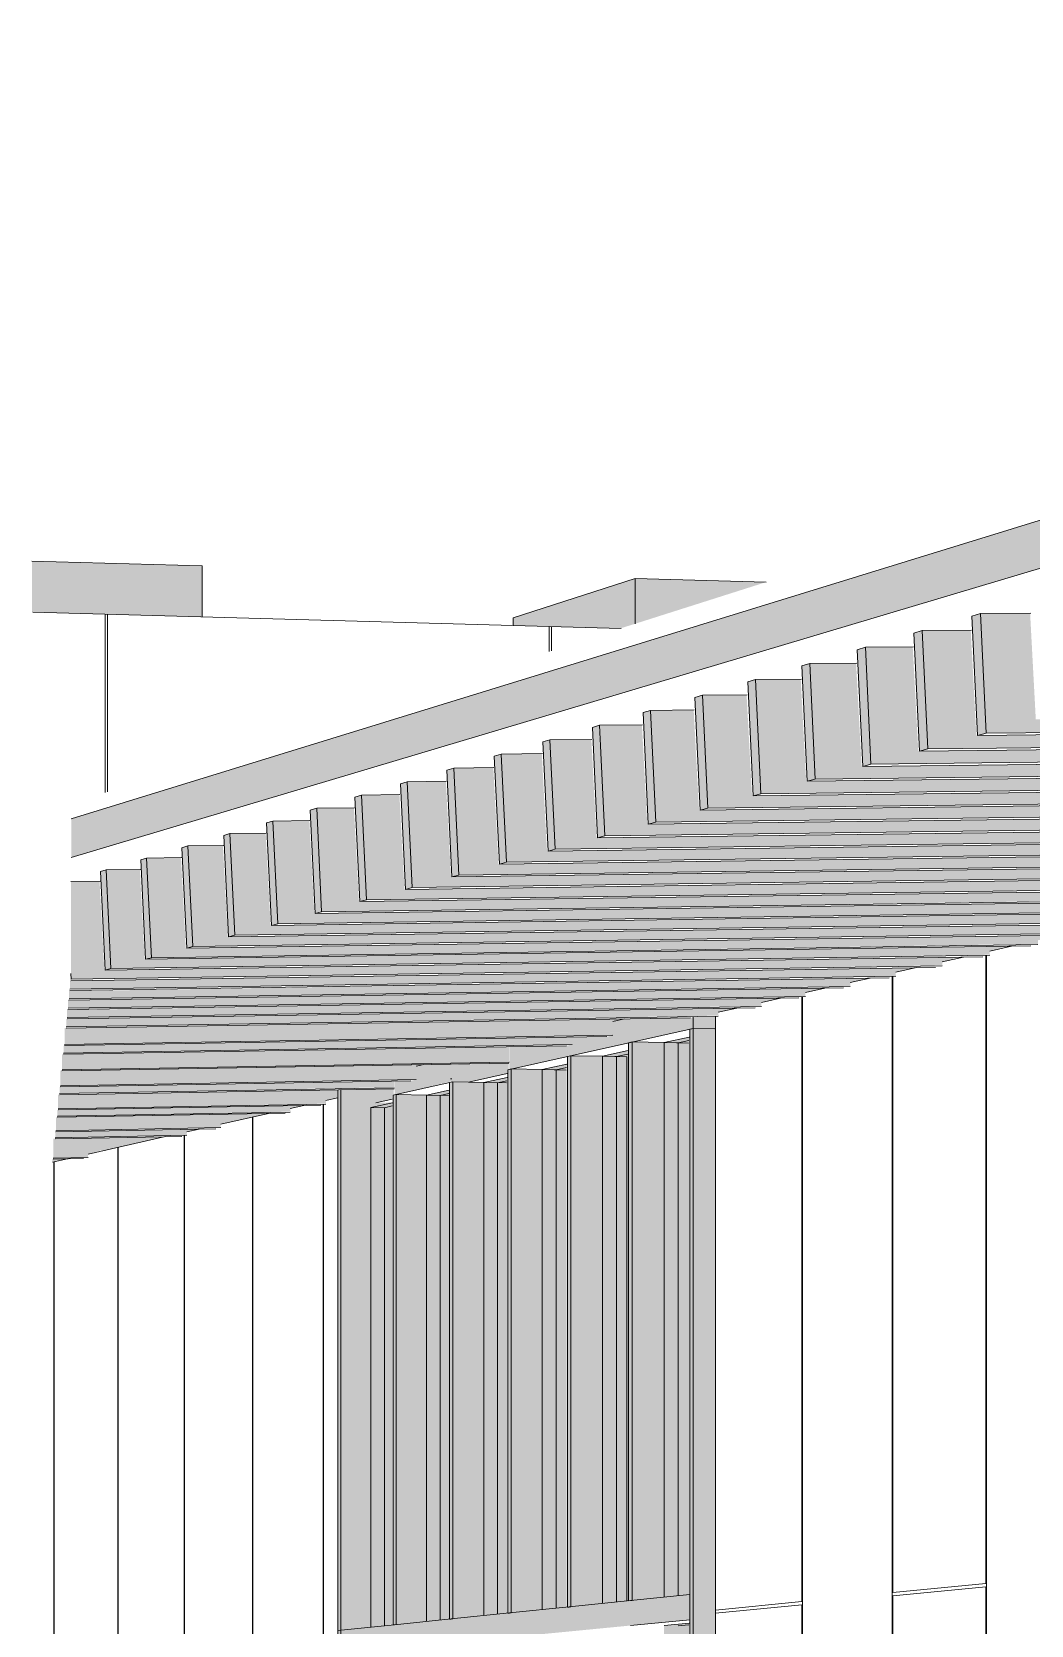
# Model space of a CAD drawing. Header units: inches. Extents: x 30764 to 92544, y -36095 to 66.
# Drawn here: x 30764.9066 to 30764.9509, y 60.0199 to 60.0904 of the extents above; entities that cross this region are included whole.
import ezdxf

# ---------------------------------------------------------------- set-up
doc = ezdxf.new("R2010")
doc.units = ezdxf.units.IN
doc.header["$MEASUREMENT"] = 0
for name, color, linetype, lineweight in [('A-CLNG', 13, 'Continuous', 13), ('A-GLAZ-CURT', 52, 'Continuous', 9), ('A-GLAZ-CWMG', 51, 'Continuous', 9), ('A-ROOF', 132, 'Continuous', 13), ('A-WALL-PATT', 111, 'Continuous', 13), ('L-SITE-WALL', 31, 'Continuous', 13), ('M-EQPM', 50, 'Continuous', 9), ('S-BEAM', 12, 'Continuous', 9)]:
    doc.layers.add(name, color=color, linetype=linetype, lineweight=lineweight)

# ---------------------------------------------------------------- blocks, each defined once
blk = doc.blocks.new('FP_45-Entrance - Xcel')
at = {"layer": 'A-WALL-PATT', "lineweight": 9}
for p, q in [((-2804.31745, 60.018843), (-2804.31745, 60.04293)), ((-2804.317434, 59.994103), (-2804.317434, 60.042934)), ((-2804.320576, 59.9942), (-2804.320576, 60.042365)), ((-2804.32056, 60.018536), (-2804.32056, 60.042369)), ((-2804.323602, 60.018237), (-2804.323602, 60.041557)), ((-2804.323586, 59.994293), (-2804.323586, 60.041554)), ((-2804.32937, 60.017669), (-2804.32937, 60.040386)), ((-2804.329355, 59.994471), (-2804.329355, 60.040389)), ((-2804.326531, 59.994384), (-2804.326531, 60.041025)), ((-2804.326516, 60.01795), (-2804.326516, 60.041028))]:
    blk.add_line(p, q, dxfattribs=at)
blk = doc.blocks.new('FP_46-Entrance - Xcel')
at = {"layer": 'A-WALL-PATT', "lineweight": 9}
for p, q in [((-2804.288132, 60.02173), (-2804.288132, 60.049509)), ((-2804.28811, 59.993199), (-2804.28811, 60.049514)), ((-2804.292279, 59.993328), (-2804.292279, 60.048579)), ((-2804.292258, 60.021324), (-2804.292258, 60.048583)), ((-2804.296273, 60.020928), (-2804.296273, 60.047695)), ((-2804.296253, 59.99345), (-2804.296253, 60.047695)), ((-2804.288132, 60.02173), (-2804.292258, 60.021324)), ((-2804.288132, 60.021582), (-2804.292258, 60.021179)), ((-2804.288132, 59.96467), (-2804.288132, 60.021582)), ((-2804.296273, 60.020928), (-2804.300103, 60.020551)), ((-2804.296273, 60.020786), (-2804.300103, 60.020411)), ((-2804.296273, 59.965974), (-2804.296273, 60.020786)), ((-2804.292258, 59.965331), (-2804.292258, 60.021179))]:
    blk.add_line(p, q, dxfattribs=at)
blk = doc.blocks.new('FP_48-Entrance - Xcel')
at = {"layer": 'A-WALL-PATT', "lineweight": 9}
for p, q in [((-2804.327089, 60.056718), (-2804.327089, 60.064609)), ((-2804.326987, 60.05675), (-2804.326987, 60.064606)), ((-2804.307451, 60.062965), (-2804.307451, 60.064065)), ((-2804.30735, 60.062997), (-2804.30735, 60.064063))]:
    blk.add_line(p, q, dxfattribs=at)

msp = doc.modelspace()

# ---------------------------------------------------------------- hatches: boundary and pattern name
at = {"layer": 'A-CLNG', "lineweight": 5}
h = msp.add_hatch(color=256, dxfattribs=at)
h.paths.add_polyline_path([(30764.907551, 60.040375), (30764.908207, 60.040522), (30764.907551, 60.040511)], flags=0)
h.paths.add_polyline_path([(30764.909762, 60.040873), (30764.912546, 60.041499), (30764.909762, 60.041452), (30764.909762, 60.04091)], flags=0)
h.paths.add_polyline_path([(30764.915649, 60.042198), (30764.9171, 60.042525), (30764.915649, 60.042501)], flags=0)
h.paths.add_polyline_path([(30764.921871, 60.042999), (30764.922592, 60.043159), (30764.922592, 60.043331), (30764.92266, 60.043362), (30764.92266, 60.043614), (30764.921871, 60.043602), (30764.921871, 60.043299)], flags=0)
h.paths.add_polyline_path([(30764.925167, 60.043905), (30764.925237, 60.043921), (30764.926123, 60.043943), (30764.927667, 60.044286), (30764.927667, 60.044463), (30764.927739, 60.044495), (30764.927739, 60.044748), (30764.925231, 60.044683), (30764.925231, 60.04405), (30764.925167, 60.044036), (30764.925167, 60.043921)], flags=0)
h.paths.add_polyline_path([(30764.951914, 60.050363), (30764.952135, 60.050412), (30764.951914, 60.050409)], flags=0)
h.paths.add_polyline_path([(30764.95406, 60.050846), (30764.954343, 60.050909), (30764.95406, 60.050906), (30764.95406, 60.050857)], flags=0)
h.paths.add_polyline_path([(30764.956328, 60.051356), (30764.956594, 60.051416), (30764.956328, 60.051377)], flags=0)
h.paths.add_polyline_path([(30764.958601, 60.051868), (30764.958891, 60.051933), (30764.958601, 60.051909)], flags=0)
h.paths.add_polyline_path([(30764.960919, 60.05239), (30764.961234, 60.052461), (30764.960919, 60.052451)], flags=0)
h.paths.add_polyline_path([(30764.963285, 60.052923), (30764.963626, 60.052999), (30764.963285, 60.052995)], flags=0)
h.paths.add_polyline_path([(30764.96567, 60.053459), (30764.966067, 60.053549), (30764.96567, 60.053544)], flags=0)
h.paths.add_polyline_path([(30764.968164, 60.054021), (30764.968559, 60.05411), (30764.968164, 60.054106)], flags=0)
h.paths.add_polyline_path([(30764.97068, 60.054587), (30764.971104, 60.054683), (30764.97068, 60.054678)], flags=0)
h.paths.add_polyline_path([(30764.973249, 60.055166), (30764.973704, 60.055268), (30764.973249, 60.055263)], flags=0)
h.paths.add_polyline_path([(30764.975874, 60.055757), (30764.97636, 60.055866), (30764.975874, 60.055861)], flags=0)
h.paths.add_polyline_path([(30764.978555, 60.05636), (30764.979074, 60.056477), (30764.978555, 60.056461)], flags=0)
h.paths.add_polyline_path([(30764.981295, 60.056977), (30764.981848, 60.057102), (30764.981295, 60.057096), (30764.981295, 60.057048)], flags=0)
h.paths.add_polyline_path([(30764.984095, 60.057608), (30764.984684, 60.05774), (30764.984095, 60.057734), (30764.984095, 60.057648)], flags=0)
h.paths.add_polyline_path([(30764.986959, 60.058252), (30764.987584, 60.058393), (30764.986959, 60.058387)], flags=0)
h.paths.add_polyline_path([(30764.989887, 60.058912), (30764.99055, 60.059061), (30764.989887, 60.059055)], flags=0)
h.paths.add_polyline_path([(30764.992882, 60.059586), (30764.993585, 60.059744), (30764.992882, 60.059738)], flags=0)
h.paths.add_polyline_path([(30764.995946, 60.060276), (30764.996691, 60.060444), (30764.995946, 60.060437)], flags=0)
h.paths.add_polyline_path([(30764.999083, 60.060982), (30764.999871, 60.06116), (30764.999083, 60.061153)], flags=0)
h.paths.add_polyline_path([(30765.002293, 60.061705), (30765.003127, 60.061893), (30765.002293, 60.061886)], flags=0)
h.paths.add_polyline_path([(30765.005581, 60.062445), (30765.006462, 60.062643), (30765.005581, 60.062637)], flags=0)
h.paths.add_polyline_path([(30765.008948, 60.063203), (30765.009879, 60.063413), (30765.008948, 60.063406)], flags=0)
h.paths.add_polyline_path([(30765.012399, 60.06398), (30765.013381, 60.064201), (30765.012399, 60.064194)], flags=0)
h.paths.add_polyline_path([(30765.015935, 60.064776), (30765.016971, 60.065009), (30765.015935, 60.065003)], flags=0)
h.paths.add_polyline_path([(30765.01956, 60.065592), (30765.020652, 60.065838), (30765.01956, 60.065831)], flags=0)
h.paths.add_polyline_path([(30765.023292, 60.066433), (30765.024429, 60.066689), (30765.023278, 60.066682), (30765.023278, 60.066433)], flags=0)
h.paths.add_polyline_path([(30765.027091, 60.067288), (30765.028304, 60.067561), (30765.027091, 60.067554), (30765.027091, 60.067324)], flags=0)
h.paths.add_polyline_path([(30765.039149, 60.070003), (30765.040564, 60.070321), (30765.039149, 60.070315), (30765.039149, 60.070004)], flags=0)
h.paths.add_polyline_path([(30765.043387, 60.070957), (30765.044876, 60.071292), (30765.043387, 60.071287), (30765.043387, 60.070994)], flags=0)
h.paths.add_polyline_path([(30765.047742, 60.071937), (30765.049309, 60.07229), (30765.047742, 60.072285), (30765.047742, 60.072013)], flags=0)
h.paths.add_polyline_path([(30765.052219, 60.072945), (30765.053868, 60.073316), (30765.052219, 60.073312), (30765.052219, 60.073002)], flags=0)
h.paths.add_polyline_path([(30765.056824, 60.073982), (30765.058558, 60.074372), (30765.056824, 60.074368), (30765.056824, 60.073987)], flags=0)
h.paths.add_polyline_path([(30765.061561, 60.075049), (30765.063385, 60.075459), (30765.061561, 60.075417), (30765.061561, 60.075145)], flags=0)
h.paths.add_polyline_path([(30765.066437, 60.076146), (30765.068355, 60.076578), (30765.066437, 60.076568), (30765.066437, 60.076397)], flags=0)
h.paths.add_polyline_path([(30765.071458, 60.077277), (30765.073475, 60.077731), (30765.071458, 60.07773), (30765.071458, 60.077578)], flags=0)
h.paths.add_polyline_path([(30765.07663, 60.078441), (30765.078752, 60.078919), (30765.07663, 60.078919), (30765.07663, 60.078797)], flags=0)
h.paths.add_polyline_path([(30765.08196, 60.079641), (30765.084192, 60.080144), (30765.08196, 60.080145), (30765.08196, 60.080054)], flags=0)
h.paths.add_polyline_path([(30765.087456, 60.08084), (30765.089976, 60.081407), (30765.087456, 60.08141), (30765.087456, 60.081351)], flags=0)
h.paths.add_polyline_path([(30765.093125, 60.082116), (30765.09577, 60.082711), (30765.093125, 60.082692)], flags=0)
h.paths.add_polyline_path([(30765.098976, 60.083432), (30765.101752, 60.084057), (30765.098976, 60.084035)], flags=0)
h.paths.add_polyline_path([(30765.105018, 60.084792), (30765.107932, 60.085448), (30765.105018, 60.085457), (30765.105018, 60.085343)], flags=0)
h.paths.add_polyline_path([(30765.11126, 60.086197), (30765.114321, 60.086885), (30765.11126, 60.086893), (30765.11126, 60.086692)], flags=0)
h.paths.add_polyline_path([(30765.117713, 60.087649), (30765.120928, 60.088372), (30765.117713, 60.088387), (30765.117713, 60.088084)], flags=0)
h.paths.add_polyline_path([(30765.124386, 60.08915), (30765.127765, 60.089911), (30765.124386, 60.089929), (30765.124386, 60.089522)], flags=0)
h.paths.add_polyline_path([(30765.131292, 60.090704), (30765.134844, 60.091504), (30765.131292, 60.091526), (30765.131292, 60.091007)], flags=0)
h.paths.add_polyline_path([(30765.138443, 60.092314), (30765.142179, 60.093154), (30765.138443, 60.093181), (30765.138443, 60.092425)], flags=0)
h.paths.add_polyline_path([(30765.145853, 60.093981), (30765.149783, 60.094866), (30765.145853, 60.094897), (30765.145853, 60.094131)], flags=0)
h.paths.add_polyline_path([(30765.153535, 60.09571), (30765.157672, 60.096641), (30765.153535, 60.096678), (30765.153535, 60.095873)], flags=0)
h.paths.add_polyline_path([(30765.161505, 60.097503), (30765.165862, 60.098484), (30765.161505, 60.098527), (30765.161505, 60.097732)], flags=0)
h.paths.add_polyline_path([(30765.169779, 60.099365), (30765.17437, 60.100398), (30765.169779, 60.100448), (30765.169779, 60.099505)], flags=0)
h.paths.add_polyline_path([(30765.178386, 60.102255), (30765.179143, 60.102438), (30765.178386, 60.102447)], flags=0)
h.paths.add_polyline_path([(30765.187314, 60.104283), (30765.188327, 60.104514), (30765.187314, 60.104527)], flags=0)
h.paths.add_polyline_path([(30765.196614, 60.106396), (30765.197847, 60.106676), (30765.196614, 60.106693)], flags=0)
h.paths.add_polyline_path([(30765.206298, 60.108596), (30765.207768, 60.10893), (30765.206298, 60.108952)], flags=0)
h.paths.add_polyline_path([(30765.216392, 60.110888), (30765.218118, 60.111281), (30765.216392, 60.11131)], flags=0)
h.paths.add_polyline_path([(30765.226921, 60.11328), (30765.228828, 60.113737), (30765.226921, 60.113772), (30765.226921, 60.113663)], flags=0)
h.paths.add_polyline_path([(30765.249403, 60.118387), (30765.252033, 60.118984), (30765.249403, 60.11904), (30765.249403, 60.118577)], flags=0)
h.paths.add_polyline_path([(30765.261421, 60.121117), (30765.264407, 60.121795), (30765.261421, 60.121863)], flags=0)
h.paths.add_polyline_path([(30765.274007, 60.123976), (30765.277379, 60.124742), (30765.274007, 60.124825), (30765.274007, 60.12435)], flags=0)
h.paths.add_polyline_path([(30765.287202, 60.126973), (30765.290994, 60.127834), (30765.287202, 60.127935)], flags=0)
h.paths.add_polyline_path([(30765.30105, 60.130119), (30765.305301, 60.131084), (30765.30105, 60.131205), (30765.30105, 60.13018)], flags=0)
h.paths.add_polyline_path([(30765.315602, 60.133424), (30765.320355, 60.134504), (30765.315602, 60.134649), (30765.315602, 60.133648)], flags=0)
h.paths.add_polyline_path([(30765.330912, 60.137605), (30765.333381, 60.138199), (30765.330912, 60.13828)], flags=0)
h.paths.add_polyline_path([(30765.347043, 60.141288), (30765.350066, 60.142009), (30765.347043, 60.142116), (30765.347043, 60.14199)], flags=0)
h.paths.add_polyline_path([(30765.36406, 60.145173), (30765.367814, 60.14603), (30765.36406, 60.146172)], flags=0)
h.paths.add_polyline_path([(30765.382039, 60.149278), (30765.386473, 60.15029), (30765.382039, 60.150471)], flags=0)
h.paths.add_polyline_path([(30765.401065, 60.153622), (30765.406254, 60.154807), (30765.401065, 60.155034), (30765.401065, 60.154578)], flags=0)
h.paths.add_polyline_path([(30765.421231, 60.158226), (30765.42726, 60.159603), (30765.421231, 60.159887)], flags=0)
h.paths.add_polyline_path([(30765.442644, 60.163115), (30765.449609, 60.164705), (30765.442644, 60.165059), (30765.442644, 60.164297)], flags=0)
h.paths.add_polyline_path([(30765.465422, 60.168316), (30765.473435, 60.170145), (30765.465422, 60.170584), (30765.465422, 60.169616)], flags=0)
h.paths.add_polyline_path([(30765.4897, 60.173859), (30765.498888, 60.175957), (30765.4897, 60.1765)], flags=0)
h.paths.add_polyline_path([(30765.515632, 60.17978), (30765.526141, 60.182179), (30765.515632, 60.182852)], flags=0)
h.paths.add_polyline_path([(30765.543392, 60.186118), (30765.555392, 60.188858), (30765.543392, 60.189691), (30765.543392, 60.187896)], flags=0)
h.paths.add_polyline_path([(30765.573182, 60.192919), (30765.58687, 60.196045), (30765.573182, 60.197078), (30765.573182, 60.19317)], flags=0)
h.paths.add_polyline_path([(30765.604909, 60.213114), (30765.604909, 60.216518), (30765.594729, 60.214004), (30765.604431, 60.213155)], flags=0)
at = {"layer": 'A-GLAZ-CURT', "lineweight": 5, "transparency": 33554458}
for points in [[(30764.931884, 60.020849), (30764.933019, 60.020981), (30764.933019, 60.045305), (30764.931884, 60.045054), (30764.931884, 60.020943)], [(30764.934614, 60.021128), (30764.935723, 60.021242), (30764.935723, 60.045904), (30764.934614, 60.045658), (30764.934614, 60.021243)], [(30764.929225, 60.020577), (30764.93031, 60.020703), (30764.93031, 60.044706), (30764.929225, 60.044466), (30764.929225, 60.020666)], [(30764.926634, 60.020312), (30764.927671, 60.020433), (30764.927671, 60.044122), (30764.926634, 60.043853), (30764.926634, 60.020397)], [(30764.92411, 60.020053), (30764.925101, 60.020169), (30764.925101, 60.043554), (30764.92411, 60.043334), (30764.92411, 60.020162)], [(30764.921649, 60.019801), (30764.922596, 60.019912), (30764.922596, 60.043), (30764.921649, 60.04279), (30764.921649, 60.019878)], [(30764.935723, 59.967826), (30764.935723, 60.01997), (30764.934614, 60.019863), (30764.934614, 59.967998), (30764.934664, 59.96799)]]:
    msp.add_hatch(color=256, dxfattribs=at).paths.add_polyline_path(points, flags=0)
at = {"layer": 'A-GLAZ-CWMG', "lineweight": 5}
for points in [[(30764.930412, 60.045065), (30764.933123, 60.045669), (30764.933123, 60.046717), (30764.932678, 60.046671), (30764.932352, 60.046597), (30764.932348, 60.045982), (30764.932089, 60.045924), (30764.930551, 60.045901), (30764.930551, 60.045577), (30764.930412, 60.045546), (30764.930412, 60.045143)], [(30764.933123, 60.045669), (30764.935908, 60.04629), (30764.935908, 60.046784), (30764.935781, 60.046756), (30764.933123, 60.046717), (30764.933123, 60.045981)], [(30764.935752, 60.020682), (30764.935908, 60.020698), (30764.935908, 60.04629), (30764.935752, 60.046255), (30764.935752, 60.026309)], [(30764.936882, 60.020689), (30764.936882, 60.04627), (30764.935908, 60.04629), (30764.935908, 60.020698), (30764.936651, 60.020691)], [(30764.927771, 60.044476), (30764.930412, 60.045065), (30764.930412, 60.045546), (30764.930292, 60.045519), (30764.927771, 60.045481), (30764.927771, 60.044736)], [(30764.933047, 60.020964), (30764.933199, 60.02098), (30764.933199, 60.045686), (30764.933047, 60.045652), (30764.933047, 60.026311)], [(30764.933199, 60.02098), (30764.934614, 60.021128), (30764.934614, 60.045658), (30764.933199, 60.045669), (30764.933199, 60.021229)], [(30764.934614, 60.021128), (30764.935701, 60.021243), (30764.935701, 60.045637), (30764.934614, 60.045658), (30764.934614, 60.021229)], [(30764.922692, 60.043344), (30764.925199, 60.043942), (30764.925199, 60.044706), (30764.923964, 60.044682), (30764.92365, 60.044611), (30764.92365, 60.044023), (30764.923409, 60.043968), (30764.922692, 60.043945), (30764.922692, 60.043807)], [(30764.930338, 60.020687), (30764.930486, 60.020702), (30764.930486, 60.045081), (30764.930338, 60.045048), (30764.930338, 60.026313)], [(30764.930486, 60.020702), (30764.931884, 60.020849), (30764.931884, 60.045054), (30764.930486, 60.045065), (30764.930486, 60.020973)], [(30764.931884, 60.020849), (30764.93297, 60.020974), (30764.93297, 60.045033), (30764.931884, 60.045054), (30764.931884, 60.020953)], [(30764.925129, 60.020154), (30764.925269, 60.020168), (30764.925269, 60.043919), (30764.925129, 60.043853), (30764.925129, 60.026317)], [(30764.925269, 60.020168), (30764.926634, 60.020312), (30764.926634, 60.043893), (30764.925269, 60.043886), (30764.925269, 60.020406)], [(30764.926634, 60.020312), (30764.927651, 60.020433), (30764.927651, 60.043874), (30764.926634, 60.043853), (30764.926634, 60.020406)], [(30764.927699, 60.020417), (30764.927843, 60.020432), (30764.927843, 60.044492), (30764.927699, 60.04446), (30764.927699, 60.026315)], [(30764.927843, 60.020432), (30764.929225, 60.020577), (30764.929225, 60.044466), (30764.927843, 60.044476), (30764.927843, 60.020676)], [(30764.929225, 60.020577), (30764.930288, 60.020704), (30764.930288, 60.044445), (30764.929225, 60.044466), (30764.929225, 60.020676)], [(30764.920182, 60.01913), (30764.920315, 60.019144), (30764.920315, 60.043574), (30764.920182, 60.043572), (30764.920182, 60.019305)], [(30764.920315, 60.019661), (30764.921649, 60.019801), (30764.921649, 60.04279), (30764.922577, 60.043012), (30764.921871, 60.042999), (30764.921871, 60.043602), (30764.920315, 60.043574), (30764.920315, 60.019887)], [(30764.922624, 60.019897), (30764.922761, 60.019911), (30764.922761, 60.04336), (30764.922624, 60.043329), (30764.922624, 60.026319)], [(30764.922761, 60.019911), (30764.92411, 60.020053), (30764.92411, 60.043334), (30764.922761, 60.043344), (30764.922761, 60.020143)], [(30764.92411, 60.020053), (30764.925081, 60.02017), (30764.925081, 60.043316), (30764.92411, 60.043334), (30764.92411, 60.020143)], [(30764.921649, 60.019801), (30764.922577, 60.019913), (30764.922577, 60.043001), (30764.921649, 60.04275), (30764.921649, 60.019887)], [(30764.927771, 60.019349), (30764.930412, 60.019605), (30764.930412, 60.020694), (30764.927771, 60.020424)], [(30764.930412, 60.019605), (30764.933123, 60.019868), (30764.933123, 60.020972), (30764.930412, 60.020694)], [(30764.933123, 60.019868), (30764.935752, 60.020123), (30764.935752, 60.021241), (30764.933123, 60.020972)], [(30764.935908, 59.967555), (30764.935908, 60.020698), (30764.935752, 60.020682), (30764.935752, 59.967579)], [(30764.935908, 59.967555), (30764.936882, 59.967569), (30764.936882, 60.020689), (30764.935908, 60.020698), (30764.935908, 59.991248)], [(30764.920182, 60.018613), (30764.922692, 60.018857), (30764.922692, 60.019904), (30764.920182, 60.019647), (30764.920182, 60.019305)], [(30764.922692, 60.018857), (30764.925199, 60.0191), (30764.925199, 60.020161), (30764.922692, 60.019904), (30764.922692, 60.019304)], [(30764.925199, 60.0191), (30764.927771, 60.019349), (30764.927771, 60.020424), (30764.925199, 60.020161), (30764.925199, 60.019303)]]:
    msp.add_hatch(color=256, dxfattribs=at).paths.add_polyline_path(points, flags=0)
at = {"layer": 'A-GLAZ-CWMG'}
msp.add_hatch(color=256, dxfattribs=at).paths.add_polyline_path([(30764.936882, 60.04627), (30764.936882, 60.0468), (30764.935908, 60.046784), (30764.935908, 60.04629), (30764.936651, 60.046275)], flags=0)
at = {"layer": 'A-ROOF', "lineweight": 5}
msp.add_hatch(color=256, dxfattribs=at).paths.add_polyline_path([(30764.908392, 60.053842), (30765.194752, 60.139417), (30765.194564, 60.143815), (30764.908392, 60.055563)], flags=0)
at = {"layer": 'M-EQPM', "lineweight": 5}
for points in [[(30764.914178, 60.064493), (30764.914178, 60.066746), (30764.906649, 60.066962), (30764.906649, 60.064702), (30764.913725, 60.064506)], [(30764.932669, 60.063982), (30764.933329, 60.064188), (30764.933329, 60.066197), (30764.927935, 60.064457), (30764.927935, 60.064117), (30764.929451, 60.064073)], [(30764.933329, 60.064188), (30764.939123, 60.066031), (30764.933329, 60.066197), (30764.933329, 60.06436)]]:
    msp.add_hatch(color=256, dxfattribs=at).paths.add_polyline_path(points, flags=0)
at = {"layer": 'S-BEAM', "lineweight": 5}
h = msp.add_hatch(color=256, dxfattribs=at)
h.paths.add_polyline_path([(30764.932838, 60.043656), (30764.932864, 60.043662), (30764.932838, 60.043704)], flags=0)
h.paths.add_polyline_path([(30765.356897, 60.134131), (30765.375529, 60.138123), (30765.375533, 60.139032), (30765.3569, 60.135006), (30765.356897, 60.13415)], flags=0)
h.paths.add_polyline_path([(30765.383524, 60.139812), (30765.404197, 60.144238), (30765.404201, 60.145189), (30765.383527, 60.140724), (30765.383524, 60.139829)], flags=0)
h.paths.add_polyline_path([(30765.412506, 60.145996), (30765.435523, 60.150919), (30765.435526, 60.151917), (30765.412509, 60.146948), (30765.412506, 60.14601)], flags=0)
h.paths.add_polyline_path([(30765.463975, 60.156977), (30765.469893, 60.15825), (30765.469896, 60.159299), (30765.463525, 60.157903), (30765.463712, 60.157724), (30765.463885, 60.157412), (30765.463944, 60.157244), (30765.463974, 60.156987)], flags=0)
h.paths.add_polyline_path([(30765.478908, 60.160163), (30765.507774, 60.166329), (30765.507776, 60.167435), (30765.478911, 60.161207), (30765.478908, 60.160173)], flags=0)
h.paths.add_polyline_path([(30765.517189, 60.16833), (30765.549733, 60.175279), (30765.549735, 60.176447), (30765.51719, 60.169427), (30765.517189, 60.168337)], flags=0)
h.paths.add_polyline_path([(30765.559583, 60.177375), (30765.596466, 60.185246), (30765.596466, 60.186484), (30765.559584, 60.178531), (30765.559583, 60.177379)], flags=0)
h.paths.add_polyline_path([(30765.606792, 60.187447), (30765.613336, 60.188844), (30765.613336, 60.190108), (30765.606792, 60.188669), (30765.606792, 60.187448)], flags=0)
h = msp.add_hatch(color=256, dxfattribs=at)
h.paths.add_polyline_path([(30764.932838, 60.039261), (30764.932864, 60.039266), (30764.932838, 60.040348)], flags=0)
h.paths.add_polyline_path([(30765.356897, 60.120627), (30765.375529, 60.124202), (30765.375529, 60.138106), (30765.356897, 60.134131), (30765.356897, 60.123163)], flags=0)
h.paths.add_polyline_path([(30765.383524, 60.125736), (30765.404197, 60.129703), (30765.404197, 60.144223), (30765.383524, 60.139812), (30765.383524, 60.126544)], flags=0)
h.paths.add_polyline_path([(30765.412506, 60.131297), (30765.435523, 60.135714), (30765.435523, 60.150906), (30765.412506, 60.145996), (30765.412506, 60.133376)], flags=0)
h.paths.add_polyline_path([(30765.463975, 60.141173), (30765.469893, 60.142308), (30765.469893, 60.158239), (30765.463975, 60.156977), (30765.463975, 60.143575)], flags=0)
h.paths.add_polyline_path([(30765.478908, 60.144038), (30765.507774, 60.149577), (30765.507774, 60.166321), (30765.478908, 60.160163), (30765.478908, 60.146977)], flags=0)
h.paths.add_polyline_path([(30765.517189, 60.151383), (30765.549733, 60.157628), (30765.549733, 60.175274), (30765.517189, 60.16833), (30765.517189, 60.153739)], flags=0)
h.paths.add_polyline_path([(30765.559583, 60.159518), (30765.596466, 60.166595), (30765.596466, 60.185244), (30765.559583, 60.177375), (30765.559583, 60.16047)], flags=0)
h.paths.add_polyline_path([(30765.606792, 60.168576), (30765.613336, 60.169861), (30765.613336, 60.188844), (30765.606792, 60.187447), (30765.606792, 60.16989)], flags=0)
h = msp.add_hatch(color=256, dxfattribs=at)
h.paths.add_polyline_path([(30764.932838, 60.039217), (30764.932865, 60.03924), (30764.932838, 60.039235)], flags=0)
h.paths.add_polyline_path([(30765.356897, 60.120492), (30765.375529, 60.124063), (30765.375529, 60.124202), (30765.356897, 60.120627)], flags=0)
h.paths.add_polyline_path([(30765.383524, 60.125596), (30765.404198, 60.129558), (30765.404197, 60.129703), (30765.383524, 60.125736)], flags=0)
h.paths.add_polyline_path([(30765.412506, 60.13115), (30765.435523, 60.135562), (30765.435523, 60.135714), (30765.412506, 60.131297)], flags=0)
h.paths.add_polyline_path([(30765.463956, 60.141011), (30765.469893, 60.142149), (30765.469893, 60.142308), (30765.463975, 60.141173)], flags=0)
h.paths.add_polyline_path([(30765.478909, 60.143877), (30765.507774, 60.149409), (30765.507774, 60.149577), (30765.478908, 60.144038)], flags=0)
h.paths.add_polyline_path([(30765.517189, 60.151214), (30765.549733, 60.157451), (30765.549733, 60.157628), (30765.517189, 60.151383)], flags=0)
h.paths.add_polyline_path([(30765.559583, 60.159339), (30765.596466, 60.166408), (30765.596466, 60.166595), (30765.559583, 60.159518)], flags=0)
h.paths.add_polyline_path([(30765.606792, 60.168387), (30765.613336, 60.169641), (30765.613336, 60.169832), (30765.606792, 60.168576)], flags=0)
h = msp.add_hatch(color=256, dxfattribs=at)
h.paths.add_polyline_path([(30764.93286, 60.039073), (30764.932886, 60.039078), (30764.93286, 60.039216)], flags=0)
h.paths.add_polyline_path([(30765.347555, 60.118254), (30765.349219, 60.118571), (30765.349219, 60.119004), (30765.347555, 60.118685)], flags=0)
h.paths.add_polyline_path([(30765.356922, 60.120042), (30765.375553, 60.1236), (30765.375553, 60.124051), (30765.356922, 60.12048)], flags=0)
h.paths.add_polyline_path([(30765.383547, 60.125126), (30765.40422, 60.129073), (30765.40422, 60.129544), (30765.383547, 60.125583)], flags=0)
h.paths.add_polyline_path([(30765.412528, 60.130659), (30765.435543, 60.135054), (30765.435543, 60.135547), (30765.412528, 60.131136)], flags=0)
h.paths.add_polyline_path([(30765.460846, 60.139885), (30765.46991, 60.141616), (30765.46991, 60.142133), (30765.460846, 60.140396), (30765.460846, 60.140111)], flags=0)
h.paths.add_polyline_path([(30765.478924, 60.143337), (30765.507787, 60.148848), (30765.507787, 60.149391), (30765.478924, 60.14386), (30765.478924, 60.143502)], flags=0)
h.paths.add_polyline_path([(30765.5172, 60.150645), (30765.549741, 60.156859), (30765.549741, 60.157431), (30765.5172, 60.151195)], flags=0)
h.paths.add_polyline_path([(30765.559589, 60.158739), (30765.596468, 60.16578), (30765.596468, 60.166385), (30765.559589, 60.159318)], flags=0)
h.paths.add_polyline_path([(30765.606792, 60.167752), (30765.613336, 60.169001), (30765.613336, 60.169618), (30765.606792, 60.168364)], flags=0)
for points in [[(30764.94848, 60.059246), (30764.948858, 60.059347), (30764.948609, 60.064641), (30764.948231, 60.06453), (30764.948385, 60.061266)], [(30764.948858, 60.059347), (30764.995054, 60.059877), (30764.995062, 60.060072), (30764.995946, 60.060276), (30764.995946, 60.060437), (30764.951057, 60.059958), (30764.950805, 60.06466), (30764.948609, 60.064641), (30764.948768, 60.061265)], [(30764.945911, 60.058555), (30764.94628, 60.058654), (30764.946034, 60.063886), (30764.945665, 60.063778), (30764.945783, 60.061271)], [(30764.94628, 60.058654), (30764.991999, 60.059167), (30764.991999, 60.059382), (30764.992882, 60.059586), (30764.992882, 60.059738), (30764.948427, 60.059251), (30764.948178, 60.063905), (30764.946034, 60.063886), (30764.946157, 60.061271)], [(30764.943402, 60.05788), (30764.943762, 60.057977), (30764.943518, 60.063148), (30764.943158, 60.063042), (30764.943383, 60.058275)], [(30764.943762, 60.057977), (30764.989012, 60.058497), (30764.989012, 60.05871), (30764.989887, 60.058912), (30764.989887, 60.059055), (30764.945859, 60.058559), (30764.945613, 60.063167), (30764.943518, 60.063148), (30764.943606, 60.061276)], [(30764.940949, 60.05722), (30764.941301, 60.057315), (30764.94106, 60.062427), (30764.940708, 60.062324), (30764.940757, 60.061282)], [(30764.941301, 60.057315), (30764.986093, 60.057842), (30764.986093, 60.058052), (30764.986959, 60.058252), (30764.986959, 60.058387), (30764.943351, 60.057884), (30764.943107, 60.062446), (30764.94106, 60.062427), (30764.941114, 60.061281)], [(30764.938552, 60.056575), (30764.938896, 60.056668), (30764.938657, 60.061722), (30764.938313, 60.061621), (30764.938329, 60.061286)], [(30764.938896, 60.056668), (30764.983238, 60.057232), (30764.983238, 60.05741), (30764.984095, 60.057608), (30764.984095, 60.057734), (30764.940899, 60.057224), (30764.940658, 60.061742), (30764.938657, 60.061722), (30764.938678, 60.061286)], [(30764.936208, 60.055945), (30764.936545, 60.056035), (30764.936308, 60.061033), (30764.935971, 60.060934)], [(30764.936545, 60.056035), (30764.980446, 60.056599), (30764.980446, 60.056781), (30764.981295, 60.056977), (30764.981295, 60.057096), (30764.938503, 60.056579), (30764.938264, 60.061053), (30764.936308, 60.061033)], [(30764.933916, 60.055328), (30764.934245, 60.055417), (30764.934011, 60.060359), (30764.933682, 60.060263)], [(30764.934245, 60.055417), (30764.977714, 60.055986), (30764.977714, 60.056166), (30764.978555, 60.05636), (30764.978555, 60.056472), (30764.93616, 60.055949), (30764.935923, 60.060379), (30764.934011, 60.060359)], [(30764.931673, 60.054725), (30764.931996, 60.054812), (30764.931729, 60.05969), (30764.931442, 60.059606)], [(30764.931996, 60.054812), (30764.975041, 60.055363), (30764.975041, 60.055564), (30764.975874, 60.055757), (30764.975874, 60.055861), (30764.933869, 60.055332), (30764.933635, 60.05972), (30764.931764, 60.0597)], [(30764.92948, 60.054135), (30764.929795, 60.05422), (30764.929565, 60.059055), (30764.92925, 60.058963), (30764.929472, 60.0543)], [(30764.929795, 60.05422), (30764.972424, 60.054776), (30764.972424, 60.054975), (30764.973249, 60.055166), (30764.973249, 60.055263), (30764.931627, 60.054729), (30764.931396, 60.059075), (30764.929565, 60.059055), (30764.929791, 60.0543)], [(30764.927332, 60.053557), (30764.927641, 60.05364), (30764.927414, 60.058424), (30764.927105, 60.058334), (30764.927297, 60.054304)], [(30764.927641, 60.05364), (30764.969863, 60.054224), (30764.969863, 60.054399), (30764.97068, 60.054587), (30764.97068, 60.054678), (30764.929434, 60.054139), (30764.929205, 60.058444), (30764.927414, 60.058424), (30764.92761, 60.054304)], [(30764.925231, 60.052992), (30764.925533, 60.053073), (30764.925308, 60.057807), (30764.925006, 60.057718), (30764.925168, 60.054308)], [(30764.925533, 60.053073), (30764.967354, 60.053661), (30764.967354, 60.053834), (30764.968164, 60.054021), (30764.968164, 60.054106), (30764.927288, 60.053561), (30764.927061, 60.057827), (30764.925308, 60.057807), (30764.925474, 60.054307)], [(30764.921158, 60.051896), (30764.921447, 60.051974), (30764.921226, 60.05661), (30764.920937, 60.056525), (30764.921042, 60.054315)], [(30764.921447, 60.051974), (30764.96249, 60.052569), (30764.96249, 60.052739), (30764.963285, 60.052923), (30764.963285, 60.052995), (30764.92313, 60.052442), (30764.922907, 60.05663), (30764.921226, 60.05661), (30764.921336, 60.054315)], [(30764.923173, 60.052439), (30764.923469, 60.052518), (30764.923246, 60.057202), (30764.92295, 60.057115), (30764.923084, 60.054312)], [(30764.923469, 60.052518), (30764.964897, 60.05311), (30764.964897, 60.053281), (30764.96567, 60.053459), (30764.96567, 60.053544), (30764.925187, 60.052995), (30764.924962, 60.057222), (30764.923246, 60.057202), (30764.923383, 60.054311)], [(30764.919184, 60.051365), (30764.919467, 60.051442), (30764.919248, 60.056029), (30764.918965, 60.055946)], [(30764.919467, 60.051442), (30764.960132, 60.05204), (30764.960132, 60.052208), (30764.960919, 60.05239), (30764.960919, 60.052457), (30764.921116, 60.0519), (30764.920895, 60.05605), (30764.919248, 60.056029)], [(30764.917249, 60.050845), (30764.917528, 60.05092), (30764.917311, 60.055461), (30764.917033, 60.05538), (30764.917233, 60.051187)], [(30764.917528, 60.05092), (30764.95782, 60.0515), (30764.95782, 60.051688), (30764.958601, 60.051909), (30764.958601, 60.05193), (30764.919142, 60.051369), (30764.918924, 60.055481), (30764.917311, 60.055461), (30764.917515, 60.051187)], [(30764.915354, 60.050335), (30764.915627, 60.050409), (30764.915412, 60.054904), (30764.91514, 60.054824), (30764.915313, 60.05119)], [(30764.915627, 60.050409), (30764.955554, 60.050992), (30764.955554, 60.051178), (30764.956328, 60.051377), (30764.956328, 60.051413), (30764.917209, 60.050848), (30764.916992, 60.054924), (30764.915412, 60.054904), (30764.915589, 60.05119)], [(30764.911675, 60.049346), (30764.911937, 60.049416), (30764.911726, 60.053823), (30764.911465, 60.053746), (30764.911587, 60.051196)], [(30764.911937, 60.049416), (30764.951154, 60.050026), (30764.951154, 60.050187), (30764.951914, 60.050363), (30764.951914, 60.050409), (30764.913458, 60.049839), (30764.913245, 60.053843), (30764.911726, 60.053823), (30764.911852, 60.051196)], [(30764.913497, 60.049836), (30764.913764, 60.049908), (30764.913551, 60.054358), (30764.913284, 60.05428), (30764.913432, 60.051193)], [(30764.913764, 60.049908), (30764.953333, 60.050515), (30764.953333, 60.050677), (30764.954061, 60.050857), (30764.954061, 60.050906), (30764.915315, 60.050338), (30764.9151, 60.054378), (30764.913551, 60.054358), (30764.913702, 60.051193)], [(30764.90989, 60.048866), (30764.910147, 60.048935), (30764.909937, 60.053299), (30764.909681, 60.053223), (30764.909778, 60.0512)], [(30764.910147, 60.048935), (30764.949017, 60.049546), (30764.949017, 60.049706), (30764.949771, 60.049922), (30764.911637, 60.049349), (30764.911426, 60.053318), (30764.909937, 60.053299), (30764.910038, 60.051199)], [(30764.90839, 60.048462), (30764.946921, 60.049076), (30764.946921, 60.049234), (30764.947668, 60.049444), (30764.909852, 60.048868), (30764.909643, 60.052804), (30764.908378, 60.052787), (30764.908378, 60.048721)], [(30764.908335, 60.048025), (30764.944864, 60.048614), (30764.944864, 60.048771), (30764.945605, 60.048976), (30764.908335, 60.048397)], [(30764.908292, 60.047597), (30764.942846, 60.048161), (30764.942846, 60.048317), (30764.94358, 60.048516), (30764.908292, 60.047935)], [(30764.908378, 60.048459), (30764.90839, 60.048462), (30764.908378, 60.048721)], [(30764.90821, 60.046766), (30764.93892, 60.04728), (30764.93892, 60.047433), (30764.939642, 60.047621), (30764.90821, 60.047102), (30764.90821, 60.047037)], [(30764.908251, 60.047177), (30764.940865, 60.047697), (30764.940865, 60.047871), (30764.941593, 60.048064), (30764.908251, 60.047538), (30764.908251, 60.047337)], [(30764.908093, 60.04558), (30764.932352, 60.045983), (30764.932352, 60.046597), (30764.932849, 60.046714), (30764.908093, 60.046309), (30764.908093, 60.045917)], [(30764.90817, 60.046363), (30764.93701, 60.046852), (30764.93701, 60.047003), (30764.937726, 60.047186), (30764.90817, 60.046709), (30764.90817, 60.046601)], [(30764.907982, 60.04446), (30764.927757, 60.044799), (30764.927757, 60.045482), (30764.907982, 60.045145), (30764.907982, 60.044677)], [(30764.908055, 60.045199), (30764.930551, 60.045577), (30764.930551, 60.045901), (30764.908055, 60.045526)], [(30764.907878, 60.043403), (30764.922678, 60.043688), (30764.922678, 60.043958), (30764.907878, 60.0437)], [(30764.907811, 60.042729), (30764.919659, 60.042958), (30764.919659, 60.043097), (30764.920153, 60.043211), (30764.920153, 60.043574), (30764.907811, 60.043357), (30764.907811, 60.042751)], [(30764.907715, 60.041763), (30764.915002, 60.041913), (30764.915002, 60.042048), (30764.915649, 60.042198), (30764.915649, 60.042501), (30764.907715, 60.042358), (30764.907715, 60.042028)], [(30764.907779, 60.042401), (30764.918081, 60.042604), (30764.918081, 60.042741), (30764.91867, 60.042878), (30764.907779, 60.042683)], [(30764.907685, 60.041452), (30764.9135, 60.041576), (30764.9135, 60.04171), (30764.914042, 60.041835), (30764.907685, 60.041719), (30764.907685, 60.041675)], [(30764.907596, 60.040551), (30764.909134, 60.04058), (30764.909134, 60.040727), (30764.909762, 60.04091), (30764.909762, 60.041452), (30764.907596, 60.041412), (30764.907596, 60.04091)]]:
    msp.add_hatch(color=256, dxfattribs=at).paths.add_polyline_path(points, flags=0)
h = msp.add_hatch(color=256, dxfattribs=at)
h.paths.add_polyline_path([(30764.907912, 60.043749), (30764.92365, 60.044023), (30764.92365, 60.044611), (30764.923977, 60.044687), (30764.907912, 60.044412), (30764.907912, 60.043853)], flags=0)
h.paths.add_polyline_path([(30764.925168, 60.044049), (30764.925231, 60.04405), (30764.925231, 60.044709), (30764.925168, 60.044683)], flags=0)

# ---------------------------------------------------------------- linework, layer by layer
at = {"layer": 'A-CLNG'}
for p, q in [((30764.927667, 60.044286), (30764.925957, 60.043907)), ((30764.922592, 60.043159), (30764.921871, 60.042999))]:
    msp.add_line(p, q, dxfattribs=at)
at = {"layer": 'A-GLAZ-CURT'}
for p, q in [((30764.933019, 60.045305), (30764.931884, 60.045054)), ((30764.935723, 60.045904), (30764.934614, 60.045658)), ((30764.934614, 60.045658), (30764.934614, 60.021128)), ((30764.934614, 60.045658), (30764.935243, 60.045646)), ((30764.935243, 60.045646), (30764.935711, 60.045749)), ((30764.935243, 60.021194), (30764.935243, 60.045646)), ((30764.93031, 60.044706), (30764.929225, 60.044466)), ((30764.931884, 60.045054), (30764.931884, 60.020849)), ((30764.931884, 60.045054), (30764.932505, 60.045042)), ((30764.932505, 60.045042), (30764.933006, 60.045153)), ((30764.932505, 60.020914), (30764.932505, 60.045042)), ((30764.927671, 60.044122), (30764.926634, 60.043893)), ((30764.926634, 60.043893), (30764.926634, 60.020312)), ((30764.926634, 60.043893), (30764.927241, 60.043881)), ((30764.927241, 60.043881), (30764.927659, 60.043974)), ((30764.927241, 60.020375), (30764.927241, 60.043881)), ((30764.929225, 60.044466), (30764.929225, 60.020577)), ((30764.929225, 60.044466), (30764.929838, 60.044454)), ((30764.929838, 60.044454), (30764.930297, 60.044555)), ((30764.929838, 60.020641), (30764.929838, 60.044454)), ((30764.925101, 60.043554), (30764.92411, 60.043334)), ((30764.92411, 60.043334), (30764.92411, 60.020053)), ((30764.92411, 60.043334), (30764.924709, 60.043323)), ((30764.924709, 60.043323), (30764.925089, 60.043407)), ((30764.924709, 60.020116), (30764.924709, 60.043323)), ((30764.922596, 60.043), (30764.921649, 60.04279)), ((30764.921649, 60.04279), (30764.921649, 60.019801)), ((30764.921649, 60.04279), (30764.922241, 60.042779)), ((30764.922241, 60.042779), (30764.922584, 60.042855)), ((30764.922241, 60.019863), (30764.922241, 60.042779)), ((30764.935723, 60.01997), (30764.934614, 60.019863)), ((30764.935243, 60.019858), (30764.935711, 60.019903))]:
    msp.add_line(p, q, dxfattribs=at)
at = {"layer": 'A-GLAZ-CWMG'}
for p, q in [((30764.932859, 60.046713), (30764.932352, 60.046597)), ((30764.935908, 60.046815), (30764.935908, 60.04629)), ((30764.935908, 60.04629), (30764.933123, 60.045669)), ((30764.935752, 60.046255), (30764.935908, 60.04629)), ((30764.935752, 60.020682), (30764.935752, 60.046255)), ((30764.935908, 60.04629), (30764.936863, 60.046271)), ((30764.935908, 60.04629), (30764.936863, 60.046271)), ((30764.935908, 60.020698), (30764.935908, 60.04629)), ((30764.933123, 60.045669), (30764.930412, 60.045065)), ((30764.933047, 60.045652), (30764.933199, 60.045686)), ((30764.933047, 60.045652), (30764.933047, 60.020964)), ((30764.933199, 60.045686), (30764.934614, 60.045658)), ((30764.933199, 60.045686), (30764.933199, 60.02098)), ((30764.934614, 60.045658), (30764.935701, 60.045637)), ((30764.923984, 60.044687), (30764.92365, 60.044611)), ((30764.930412, 60.045065), (30764.927771, 60.044476)), ((30764.930338, 60.045048), (30764.930486, 60.045081)), ((30764.930338, 60.045048), (30764.930338, 60.020687)), ((30764.930486, 60.045081), (30764.931884, 60.045054)), ((30764.930486, 60.045081), (30764.930486, 60.020702)), ((30764.931884, 60.045054), (30764.93297, 60.045033)), ((30764.93297, 60.045033), (30764.93297, 60.020963)), ((30764.925199, 60.043903), (30764.922692, 60.043344)), ((30764.925129, 60.043887), (30764.925269, 60.043919)), ((30764.925129, 60.043887), (30764.925129, 60.020154)), ((30764.925269, 60.043919), (30764.926634, 60.043893)), ((30764.925269, 60.043919), (30764.925269, 60.020168)), ((30764.926634, 60.043893), (30764.927651, 60.043874)), ((30764.927699, 60.04446), (30764.927843, 60.044492)), ((30764.927699, 60.04446), (30764.927699, 60.020417)), ((30764.927843, 60.044492), (30764.929225, 60.044466)), ((30764.927843, 60.044492), (30764.927843, 60.020432)), ((30764.929225, 60.044466), (30764.930288, 60.044445)), ((30764.920182, 60.043572), (30764.920182, 60.01913)), ((30764.920315, 60.043574), (30764.920315, 60.019144)), ((30764.922624, 60.043329), (30764.922761, 60.04336)), ((30764.922624, 60.043329), (30764.922624, 60.019897)), ((30764.922761, 60.04336), (30764.92411, 60.043334)), ((30764.922761, 60.04336), (30764.922761, 60.019911)), ((30764.92411, 60.043334), (30764.925081, 60.043316)), ((30764.930412, 60.020694), (30764.927771, 60.020424)), ((30764.930486, 60.020702), (30764.930338, 60.020687)), ((30764.930338, 60.020687), (30764.93041, 60.020686)), ((30764.933123, 60.020972), (30764.930412, 60.020694)), ((30764.933199, 60.02098), (30764.933047, 60.020964)), ((30764.935752, 60.021241), (30764.933123, 60.020972)), ((30764.935752, 60.021241), (30764.935752, 60.020123)), ((30764.935752, 59.967579), (30764.935752, 60.020682)), ((30764.935908, 59.967555), (30764.935908, 60.020698)), ((30764.922692, 60.019904), (30764.920182, 60.019647)), ((30764.922761, 60.019911), (30764.922624, 60.019897)), ((30764.925199, 60.020161), (30764.922692, 60.019904)), ((30764.925269, 60.020168), (30764.925129, 60.020154)), ((30764.925129, 60.020154), (30764.925198, 60.020153)), ((30764.927771, 60.020424), (30764.925199, 60.020161)), ((30764.927843, 60.020432), (30764.927699, 60.020417)), ((30764.927699, 60.020417), (30764.92777, 60.020416)), ((30764.935752, 60.020123), (30764.933123, 60.019868)), ((30764.922624, 60.019897), (30764.922691, 60.019897))]:
    msp.add_line(p, q, dxfattribs=at)
at = {"layer": 'A-ROOF'}
for p, q in [((30764.908392, 60.055563), (30765.194564, 60.143815)), ((30765.194752, 60.139417), (30764.908392, 60.053842))]:
    msp.add_line(p, q, dxfattribs=at)
at = {"layer": 'L-SITE-WALL'}
for p, q in [((30764.932716, 60.063977), (30764.90669, 60.064698)), ((30764.949985, 60.049924), (30764.949017, 60.049706)), ((30764.945779, 60.048977), (30764.944864, 60.048771)), ((30764.947862, 60.049446), (30764.946921, 60.049234)), ((30764.943734, 60.048517), (30764.942846, 60.048317)), ((30764.939759, 60.047622), (30764.93892, 60.047433)), ((30764.941728, 60.048065), (30764.940865, 60.047871)), ((30764.936883, 60.046823), (30764.936883, 59.966447)), ((30764.937826, 60.047187), (30764.93701, 60.047003)), ((30764.920163, 60.04321), (30764.919659, 60.043097)), ((30764.917113, 60.042524), (30764.915002, 60.042048)), ((30764.918682, 60.042877), (30764.918081, 60.042741)), ((30764.914053, 60.041835), (30764.9135, 60.04171)), ((30764.912559, 60.041499), (30764.909134, 60.040727)), ((30764.90822, 60.040522), (30764.907564, 60.040374))]:
    msp.add_line(p, q, dxfattribs=at)
at = {"layer": 'M-EQPM'}
for p, q in [((30764.906649, 60.066962), (30764.914178, 60.066746)), ((30764.914178, 60.064493), (30764.914178, 60.066746)), ((30764.927935, 60.064457), (30764.933329, 60.066197)), ((30764.933329, 60.066197), (30764.939123, 60.066031)), ((30764.933329, 60.064188), (30764.933329, 60.066197)), ((30764.927935, 60.064457), (30764.927935, 60.064117))]:
    msp.add_line(p, q, dxfattribs=at)
at = {"layer": 'S-BEAM'}
for p, q in [((30764.948609, 60.064641), (30764.948231, 60.06453)), ((30764.948231, 60.06453), (30764.94848, 60.059246)), ((30764.948609, 60.064641), (30764.950835, 60.06466)), ((30764.948858, 60.059347), (30764.948609, 60.064641)), ((30764.946034, 60.063886), (30764.945665, 60.063778)), ((30764.945665, 60.063778), (30764.945911, 60.058555)), ((30764.946034, 60.063886), (30764.948208, 60.063905)), ((30764.94628, 60.058654), (30764.946034, 60.063886)), ((30764.943518, 60.063148), (30764.943158, 60.063042)), ((30764.943158, 60.063042), (30764.943402, 60.05788)), ((30764.943518, 60.063148), (30764.945642, 60.063167)), ((30764.943762, 60.057977), (30764.943518, 60.063148)), ((30764.94106, 60.062427), (30764.940708, 60.062324)), ((30764.940708, 60.062324), (30764.940949, 60.05722)), ((30764.94106, 60.062427), (30764.943135, 60.062447)), ((30764.941301, 60.057315), (30764.94106, 60.062427)), ((30764.938657, 60.061722), (30764.938313, 60.061621)), ((30764.938313, 60.061621), (30764.938552, 60.056575)), ((30764.938657, 60.061722), (30764.940686, 60.061742)), ((30764.938896, 60.056668), (30764.938657, 60.061722)), ((30764.936308, 60.061033), (30764.935971, 60.060934)), ((30764.935971, 60.060934), (30764.936208, 60.055945)), ((30764.936308, 60.061033), (30764.938291, 60.061053)), ((30764.936545, 60.056035), (30764.936308, 60.061033)), ((30764.934011, 60.060359), (30764.933682, 60.060263)), ((30764.933682, 60.060263), (30764.933916, 60.055328)), ((30764.934011, 60.060359), (30764.93595, 60.06038)), ((30764.934245, 60.055417), (30764.934011, 60.060359)), ((30764.931764, 60.0597), (30764.931442, 60.059606)), ((30764.931442, 60.059606), (30764.931673, 60.054725)), ((30764.931764, 60.0597), (30764.933661, 60.059721)), ((30764.931996, 60.054812), (30764.931764, 60.0597)), ((30764.94848, 60.059246), (30764.994606, 60.059752)), ((30764.948858, 60.059347), (30764.995054, 60.059852)), ((30764.929565, 60.059055), (30764.92925, 60.058963)), ((30764.92925, 60.058963), (30764.92948, 60.054135)), ((30764.929565, 60.059055), (30764.931421, 60.059076)), ((30764.929795, 60.05422), (30764.929565, 60.059055)), ((30764.945911, 60.058555), (30764.991561, 60.059069)), ((30764.94628, 60.058654), (30764.991999, 60.059167)), ((30764.94848, 60.059246), (30764.948858, 60.059347)), ((30764.927414, 60.058424), (30764.927105, 60.058334)), ((30764.927105, 60.058334), (30764.927332, 60.053557)), ((30764.927414, 60.058424), (30764.92923, 60.058445)), ((30764.927641, 60.05364), (30764.927414, 60.058424)), ((30764.943402, 60.05788), (30764.988585, 60.058401)), ((30764.943402, 60.05788), (30764.943762, 60.057977)), ((30764.943762, 60.057977), (30764.989012, 60.058497)), ((30764.945911, 60.058555), (30764.94628, 60.058654)), ((30764.925308, 60.057807), (30764.925006, 60.057718)), ((30764.925006, 60.057718), (30764.925231, 60.052992)), ((30764.925308, 60.057807), (30764.927085, 60.057827)), ((30764.925533, 60.053073), (30764.925308, 60.057807)), ((30764.940949, 60.05722), (30764.985675, 60.057748)), ((30764.940949, 60.05722), (30764.941301, 60.057315)), ((30764.941301, 60.057315), (30764.986093, 60.057842)), ((30764.921226, 60.05661), (30764.920937, 60.056525)), ((30764.921226, 60.05661), (30764.922931, 60.05663)), ((30764.921447, 60.051974), (30764.921226, 60.05661)), ((30764.923246, 60.057202), (30764.92295, 60.057115)), ((30764.92295, 60.057115), (30764.923173, 60.052439)), ((30764.923246, 60.057202), (30764.924986, 60.057222)), ((30764.923469, 60.052518), (30764.923246, 60.057202)), ((30764.936545, 60.056035), (30764.980446, 60.056576)), ((30764.938552, 60.056575), (30764.982829, 60.05711)), ((30764.938552, 60.056575), (30764.938896, 60.056668)), ((30764.938896, 60.056668), (30764.983238, 60.057202)), ((30764.919248, 60.056029), (30764.918965, 60.055946)), ((30764.918965, 60.055946), (30764.919184, 60.051365)), ((30764.919248, 60.056029), (30764.920918, 60.05605)), ((30764.919467, 60.051442), (30764.919248, 60.056029)), ((30764.920937, 60.056525), (30764.921158, 60.051896)), ((30764.933916, 60.055328), (30764.977288, 60.055875)), ((30764.934245, 60.055417), (30764.977714, 60.055963)), ((30764.936208, 60.055945), (30764.980046, 60.056486)), ((30764.936208, 60.055945), (30764.936545, 60.056035)), ((30764.917311, 60.055461), (30764.917033, 60.05538)), ((30764.917033, 60.05538), (30764.917249, 60.050845)), ((30764.917311, 60.055461), (30764.918946, 60.055481)), ((30764.917528, 60.05092), (30764.917311, 60.055461)), ((30764.931673, 60.054725), (30764.974658, 60.055277)), ((30764.931996, 60.054812), (30764.975041, 60.055363)), ((30764.933916, 60.055328), (30764.934245, 60.055417)), ((30764.915412, 60.054904), (30764.91514, 60.054824)), ((30764.91514, 60.054824), (30764.915354, 60.050335)), ((30764.915412, 60.054904), (30764.917014, 60.054925)), ((30764.915627, 60.050409), (30764.915412, 60.054904)), ((30764.92948, 60.054135), (30764.972049, 60.054692)), ((30764.929795, 60.05422), (30764.972424, 60.054776)), ((30764.931673, 60.054725), (30764.931996, 60.054812)), ((30764.911726, 60.053823), (30764.911465, 60.053746)), ((30764.911465, 60.053746), (30764.911675, 60.049346)), ((30764.911726, 60.053823), (30764.913266, 60.053843)), ((30764.911937, 60.049416), (30764.911726, 60.053823)), ((30764.913551, 60.054358), (30764.913284, 60.05428)), ((30764.913284, 60.05428), (30764.913497, 60.049836)), ((30764.913551, 60.054358), (30764.915121, 60.054379)), ((30764.913764, 60.049908), (30764.913551, 60.054358)), ((30764.927332, 60.053557), (30764.969495, 60.054119)), ((30764.927641, 60.05364), (30764.969863, 60.054202)), ((30764.92948, 60.054135), (30764.929795, 60.05422)), ((30764.909937, 60.053299), (30764.909681, 60.053223)), ((30764.909681, 60.053223), (30764.90989, 60.048866)), ((30764.909937, 60.053299), (30764.911447, 60.053319)), ((30764.910147, 60.048935), (30764.909937, 60.053299)), ((30764.923469, 60.052518), (30764.964897, 60.053088)), ((30764.925231, 60.052992), (30764.966995, 60.053558)), ((30764.925231, 60.052992), (30764.925533, 60.053073)), ((30764.925533, 60.053073), (30764.967354, 60.053639)), ((30764.927332, 60.053557), (30764.927641, 60.05364)), ((30764.908378, 60.052787), (30764.909663, 60.052804)), ((30764.921158, 60.051896), (30764.962145, 60.052471)), ((30764.921447, 60.051974), (30764.96249, 60.052548)), ((30764.923173, 60.052439), (30764.964545, 60.053009)), ((30764.923173, 60.052439), (30764.923469, 60.052518)), ((30764.919184, 60.051365), (30764.959794, 60.051943)), ((30764.919467, 60.051442), (30764.960132, 60.052019)), ((30764.921158, 60.051896), (30764.921447, 60.051974)), ((30764.915354, 60.050335), (30764.955229, 60.050919)), ((30764.915627, 60.050409), (30764.955554, 60.050992)), ((30764.917249, 60.050845), (30764.957489, 60.051426)), ((30764.917249, 60.050845), (30764.917528, 60.05092)), ((30764.917528, 60.05092), (30764.95782, 60.0515)), ((30764.919184, 60.051365), (30764.919467, 60.051442)), ((30764.913497, 60.049836), (30764.953014, 60.050422)), ((30764.913764, 60.049908), (30764.953333, 60.050494)), ((30764.915354, 60.050335), (30764.915627, 60.050409)), ((30764.910147, 60.048935), (30764.949017, 60.049526)), ((30764.911675, 60.049346), (30764.950842, 60.049935)), ((30764.911937, 60.049416), (30764.951154, 60.050005)), ((30764.913497, 60.049836), (30764.913764, 60.049908)), ((30764.908372, 60.048398), (30764.94662, 60.048988)), ((30764.90839, 60.048462), (30764.946921, 60.049056)), ((30764.90989, 60.048866), (30764.948711, 60.049457)), ((30764.90989, 60.048866), (30764.910147, 60.048935)), ((30764.911675, 60.049346), (30764.911937, 60.049416)), ((30764.908292, 60.047597), (30764.942846, 60.048142)), ((30764.908329, 60.047962), (30764.944569, 60.048528)), ((30764.908335, 60.048025), (30764.944864, 60.048594)), ((30764.90839, 60.048462), (30764.908378, 60.048721)), ((30764.908378, 60.048459), (30764.90839, 60.048462)), ((30764.908245, 60.047117), (30764.94058, 60.047633)), ((30764.908251, 60.047177), (30764.940865, 60.047697)), ((30764.908286, 60.047535), (30764.942556, 60.048077)), ((30764.908165, 60.046305), (30764.935781, 60.046756)), ((30764.90817, 60.046363), (30764.93701, 60.046833)), ((30764.908204, 60.046707), (30764.938641, 60.047198)), ((30764.90821, 60.046766), (30764.93892, 60.047261)), ((30764.908093, 60.04558), (30764.932352, 60.045983)), ((30764.90805, 60.045145), (30764.930292, 60.045519)), ((30764.908055, 60.045199), (30764.930551, 60.045577)), ((30764.908087, 60.045524), (30764.932089, 60.045924)), ((30764.907977, 60.044408), (30764.927752, 60.044747)), ((30764.907982, 60.04446), (30764.927757, 60.044799)), ((30764.907907, 60.043698), (30764.923409, 60.043968)), ((30764.907912, 60.043749), (30764.92365, 60.044023)), ((30764.925168, 60.044049), (30764.925231, 60.04405)), ((30764.907873, 60.043353), (30764.922673, 60.043613)), ((30764.907878, 60.043403), (30764.922678, 60.043663)), ((30764.907774, 60.042354), (30764.917854, 60.042536)), ((30764.907779, 60.042401), (30764.918081, 60.042587)), ((30764.907806, 60.042681), (30764.919428, 60.042889)), ((30764.907811, 60.042729), (30764.919659, 60.042941)), ((30764.907711, 60.041718), (30764.914782, 60.041847)), ((30764.907715, 60.041763), (30764.915002, 60.041896)), ((30764.90768, 60.041408), (30764.913284, 60.041511)), ((30764.907685, 60.041452), (30764.9135, 60.041559)), ((30764.907591, 60.040509), (30764.908928, 60.040534)), ((30764.907596, 60.040551), (30764.909134, 60.04058))]:
    msp.add_line(p, q, dxfattribs=at)

# ---------------------------------------------------------------- block references
at = {"layer": 'L-SITE-WALL', "lineweight": 9}
for name in ['FP_46-Entrance - Xcel', 'FP_48-Entrance - Xcel', 'FP_45-Entrance - Xcel']:
    msp.add_blockref(name, (33569.236985, 0), dxfattribs=at)

doc.saveas('drawing.dxf')
